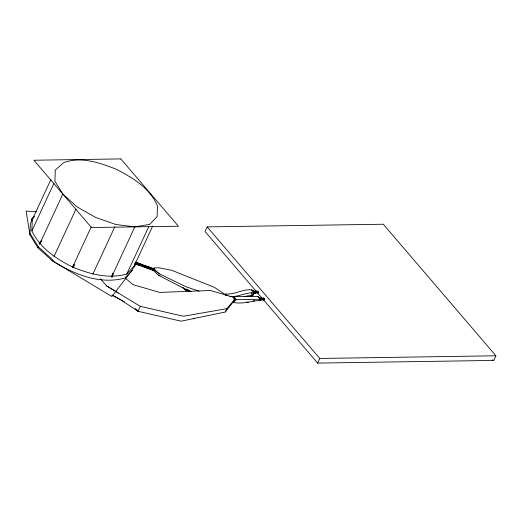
<?xml version="1.0" encoding="UTF-8"?>
<svg xmlns="http://www.w3.org/2000/svg" width="522" height="522" viewBox="0 0 522 522"><rect width="100%" height="100%" fill="white"/><g stroke="black" fill="none" stroke-linecap="round" stroke-linejoin="round"><path stroke-width="0.78" d="M153.455 270.324L153.879 268.686L135.785 262.24M191.235 291.654L184.586 288.796L158.538 275.244L153.298 270.526L153.716 268.628L153.546 270.559M153.859 269.319L153.997 267.969L158.897 267.766L171.745 270.318L214.398 287.335L225.217 294.578M135.622 263.917L153.377 270.546L153.788 268.686M152.724 226.013L134.089 266.155L126.787 273.991C108.524 279.303 89.647 274.03 72.597 267.062C56.141 258.866 39.913 248.002 31.875 230.828L32.24 219.729M135.72 263.949L137.195 263.74L137.299 262.788L138.872 264.171L138.447 265.085L148.235 267.545L149.781 268.269L150.466 269.411M135.798 264.132L137.195 263.74L137.88 264.882L138.872 264.171L138.911 263.362L137.299 262.788M144.229 266.846L147.811 268.452L147.85 267.642M148.333 267.975L148.483 268.693L149.781 268.269L149.886 267.31L153.762 269.476L152.763 270.233M151.054 269.189L147.83 268.034M233.602 297.925L233.771 296.829L236.551 296.633L257.94 296.496L260.165 298.838L260.126 300.404C251.258 301.07 242.299 304.287 233.347 302.479L233.863 300.496M135.244 263.029L134.565 266.899L134.108 266.461L134.513 264.139M135.544 261.868L134.728 266.514L134.108 266.461M225.452 295.569L225.817 293.99C234.769 294.852 242.939 288.842 251.715 289.847C253.229 292.176 254.964 290.708 257.783 291.054L258.618 292.033L258.194 292.94L254.077 293.005L253.999 291.863L253.274 291.106L254.129 292.672L253.177 295.106L252.119 295.791L247.93 295.765L244.172 296.711M189.603 291.276L185.956 290.395L186.263 289.058L189.734 290.813M112.706 273.234L111.675 277.097L111.715 276.732L112.36 277.084L113.189 273.991M225.387 295.034L225.817 293.99L227.253 295.667M153.997 267.969L153.716 268.628L159.164 273.73L186.041 286.793L198.993 291.119M73.706 264.693L72.401 267.532L72.917 267.46L73.569 266.037M74.842 264.347L73.21 267.903L72.917 267.46M50.875 179.588L30.348 223.814L29.982 234.913L37.917 247.793L52.096 260.576L111.852 296.489L132.203 270.213L133.423 267.597M31.875 230.828L53.896 183.392M37.917 247.793L38.347 246.867L30.413 233.987L29.982 234.913L26.1 211.077L36.579 211.802M39.816 243.709L62.849 194.08L54.914 181.199L55.28 170.1L63.384 162.818C81.04 156.013 99.741 162.844 116.419 169.291C132.777 177.871 149.964 188.103 157.442 205.903L157.129 216.526L149.821 224.362L134.859 226.874L115.891 224.519L95.637 217.433L77.028 206.869L62.849 194.08M132.19 270.246L124.888 278.069C99.461 284.94 73.393 274.043 52.096 260.576L52.526 259.649L38.347 246.867M53.994 256.498L76.016 209.054M72.597 267.062L91.233 226.92M92.851 274.148L114.873 226.711M111.825 276.503L134.859 226.874M126.787 273.991L148.809 226.548M147.811 268.452L148.274 266.735L144.509 265.789M149.886 267.31L148.274 266.735L149.847 268.119L153.762 269.476M112.53 295.165L121.587 300.385L138.036 311.288L140.327 306.349L183.346 316.234L226.802 308.691L234.92 299.073L233.386 297.279L210.464 290.5L159.68 292.411L133.13 284.673L125.267 278.128M263.701 300.091L317.624 363.09L493.747 360.421L495.9 355.782L383.292 224.225L207.169 226.9L205.022 231.533L256.302 291.446M135.159 308.482L138.036 311.288L181.101 321.187L225.256 312.019L226.802 308.691M234.045 300.404L233.654 300.365L234.124 300.796L225.256 312.019M233.699 300.855L234.032 300.437L233.615 300.457M234.124 300.796L234.92 299.073M254.99 292.614L253.855 292.822L254.162 293.005C257.372 291.615 252.628 290.911 253.274 291.269M253.953 292.261L258.618 292.033L257.731 292.953M253.529 293.481L253.555 293.123M257.94 296.496L260.328 299.289L259.786 299.817M259.708 299.993L264.367 299.922L264.791 299.008L263.956 298.036C252.609 298.369 265.072 297.142 260.334 299.987L259.943 299.804M317.624 363.09L319.777 358.457L495.9 355.782M150.558 269.287L149.781 268.269L148.385 268.66L148.235 268.21M233.112 298.114L233.771 296.829L236.185 299.654L260.328 299.289L259.956 298.682L260.25 299.987L261.476 299.204L261.985 299.772M40.86 241.047L39.013 243.683L39.705 243.944L39.47 244.218L41.773 240.916M34.067 216.408L31.392 219.37L31.842 219.801L32.912 218.62M34.439 216.199L31.229 219.749L31.842 219.801M233.347 302.479L236.185 299.654L234.835 299.374M254.077 293.005L255.304 292.222L255.813 292.979L255.656 292.509M253.19 300.992L254.54 300.391M254.162 293.005L255.728 292.796L253.927 291.863M253.346 291.106L251.715 289.847L254.129 292.672C245.875 292.548 238.136 296.953 229.778 296.659M259.303 298.095L260.256 299.263M253.653 291.831L253.999 291.863M259.29 298.264L259.558 298.31M260.139 299.067L264.791 299.008L263.904 299.928L264.328 299.015L263.493 298.042M234.124 299.635L236.185 299.654M250.632 295.791L252.119 295.791L251.487 292.581L253.177 295.106L254.083 292.281L253.124 291.126L255.369 292.079M158.538 275.244L160.078 275.472M246.815 302.036L248.315 302.349M52.096 260.576L53.622 260.954M138.872 264.171L137.195 263.74L137.782 264.843L138.069 264.556L135.89 263.773L137.182 264.217M147.83 268.067L149.768 268.739M134.983 262.775L149.847 268.119M492.22 359.86L493.747 360.421M261.542 299.06L259.369 298.108L260.197 299.08L261.476 299.204L261.9 299.772M138.911 263.362L148.235 267.545L148.385 268.66M124.393 301.781L111.891 295.067M193.479 318.185L194.641 318.785M135.387 262.507L137.26 263.597M100.413 278.709L106.605 285.893L140.327 306.349M106.605 285.893L118.213 292.953M153.677 269.698L159.164 273.73M182.628 287.146L185.956 290.395M184.514 289.018L185.375 289.854L185.349 289.11M136.529 309.631L138.036 311.288M207.169 226.9L319.777 358.457M257.359 292.679L262.116 298.238M259.688 299.876L260.126 300.404M261.731 299.491L261.907 299.961M255.558 292.509L255.734 292.979M253.96 292.098L254.129 292.672M260.021 298.852L260.126 299.236M234.071 299.217L234.189 299.667M120.804 158.91L33.871 160.228L91.48 227.533L178.413 226.215L120.804 158.91"/></g></svg>
